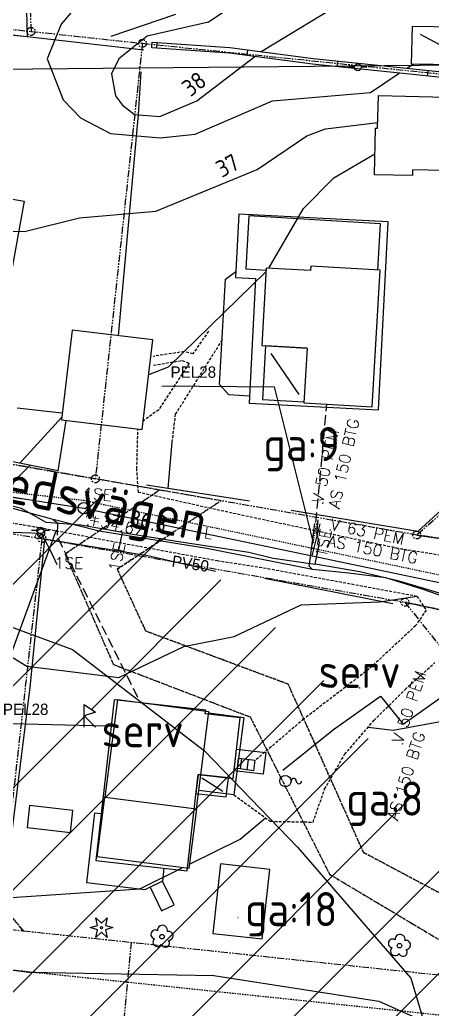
# Model space of a CAD drawing. Header units: metres. Extents: x 139929 to 142176, y 6401995 to 6404420.
# Drawn here: x 140400.8 to 140437.1, y 6402340.2 to 6402427.4 of the extents above; entities that cross this region are included whole.
import ezdxf
from ezdxf.enums import TextEntityAlignment as Align

# ---------------------------------------------------------------- set-up
doc = ezdxf.new("R2010")
doc.units = ezdxf.units.M
doc.header["$LTSCALE"] = 0.5
for name, pattern in [('DASHED', [0.75, 0.5, -0.25]), ('DASHED2', [0.375, 0.25, -0.125]), ('DGN Style 3', [2.464518, 1.76037, -0.704148]), ('HAECK', [0]), ('HIDDEN2', [0.1875, 0.125, -0.0625]), ('PHANTOM', [2.5, 1.25, -0.25, 0.25, -0.25, 0.25, -0.25])]:
    doc.linetypes.add(name, pattern=pattern)
doc.layers.get('0').update_dxf_attribs({"color": 1})
for name, color, linetype in [('GE_EL_DETALJ', 250, 'Continuous'), ('M-BEF-BELYSNINGSSTOLPE', 4, 'Continuous'), ('M-BEF-BYGGNAD', 3, 'Continuous'), ('M-BEF-EL', 4, 'ELLEDNING'), ('M-BEF-EL-TEXT', 1, 'Continuous'), ('M-BEF-FORNFYND', 4, 'Continuous'), ('M-BEF-HÄCK', 7, 'Continuous'), ('M-BEF-KÄLLA', 7, 'Continuous'), ('M-BEF-MARKLINJE', 4, 'Continuous'), ('M-BEF-MUR', 4, 'Continuous'), ('M-BEF-NIVÅ', 4, 'Continuous'), ('M-BEF-NIVÅKURVA-PRIMÄR-0.5M', 12, 'Continuous'), ('M-BEF-NIVÅKURVA-PRIMÄR-1.0M', 12, 'Continuous'), ('M-BEF-OPTO-INFO', 4, 'Continuous'), ('M-BEF-STAKET', 4, 'STAKET'), ('M-BEF-TELE', 4, 'TELELEDNING'), ('M-BEF-TELE-INFO', 4, 'Continuous'), ('M-BEF-TELE-TEXT', 1, 'Continuous'), ('M-BEF-TRAPPA', 4, 'Continuous'), ('M-BEF-TRÄD', 4, 'Continuous'), ('M-BEF-VA-S', 4, 'Continuous'), ('M-BEF-VA-TEXT', 1, 'Continuous'), ('M-BEF-VA-V', 4, 'HIDDEN2'), ('M-BEF-VÄGKANT', 1, 'DASHED'), ('M-BEF-VÄGKANTSTÖD', 1, 'Continuous'), ('M-GATUNAMN', 3, 'Continuous'), ('M-GR-FASTIGHETSGRÄNS', 3, 'PHANTOM'), ('M-GR-RÄTTIGHETSGRÄNS', 3, 'DASHED')]:
    doc.layers.add(name, color=color, linetype=linetype)
doc.layers.add('LM_GRÄNSPUNKT_TEXT_NY', color=94, linetype='Continuous', lineweight=25)
doc.layers.add('TE_OSAKERT_LAGE', color=254, linetype='Continuous', lineweight=0)
doc.styles.add('ISO', font='iso.shx', dxfattribs={"height": 2.5})
doc.styles.add('ITALICC', font='italicc', dxfattribs={"oblique": 10})
doc.styles.add('ROMANS', font='romans')
doc.styles.get("Standard").update_dxf_attribs({"font": 'simplex8.shx'})
doc.styles.add('Style-font38', font='font38.shx')
doc.linetypes.add('ELLEDNING', pattern='A,3,-0.5,["E",Standard,S=0.5,R=0,X=0,Y=-0.25],-0.5', length=4)
doc.linetypes.add('STAKET', pattern='A,7,[134,morastr.shx,S=0.8,R=0,X=0,Y=0],0.6,[134,morastr.shx,S=0.8,R=0,X=0,Y=0],1', length=8.6)
doc.linetypes.add('TELELEDNING', pattern='A,3,-0.5,["T",Standard,S=0.5,R=0,X=0,Y=-0.25],-0.5', length=4)
picture_1 = doc.add_image_def('image1.png', size_in_pixel=(962, 792))

# ---------------------------------------------------------------- blocks, each defined once
blk = doc.blocks.new('osynlig cirkel')
blk.add_circle((0, 0), 0.005)
blk = doc.blocks.new('OSYNLIG')
blk.add_blockref('osynlig cirkel', (0, 0))
blk = doc.blocks.new('PRI_P_FORNL')
blk.add_polyline3d([(-0.166667, -0.5, 0), (-0.166667, 1.5, 0), (0.833333, 0.833334, 0), (-0.166667, 0.5, 0), (0.833333, -0.5, 0)])
blk = doc.blocks.new('PRI_L_ALLM')
for points in [[(-0.3, 0, 0), (-0.8, 0, 0)], [(0.8, 0, 0), (0.3, 0, 0)]]:
    blk.add_polyline3d(points)
blk.add_circle((0, 0), 0.3)
blk = doc.blocks.new('PRI_M_BARRTRÄD')
blk.add_polyline3d([(-0.5, 0.866026, 0), (0, 0.4, 0), (0.5, 0.866026, 0), (0.34641, 0.2, 0), (1, 0, 0), (0.34641, -0.2, 0), (0.5, -0.866026, 0), (0, -0.4, 0), (-0.5, -0.866026, 0), (-0.34641, -0.2, 0), (-1, 0, 0), (-0.34641, 0.2, 0), (-0.5, 0.866026, 0)])
blk.add_circle((0, 0), 0.1)
blk = doc.blocks.new('PRI_M_LÖVTRÄD')
blk.add_circle((0, 0), 0.2)
for centre, radius, start, end in [((0.047722, 0.56156), 0.443002, 345.022908, 184.096476), ((-0.601762, 0.206006), 0.384732, 57.341651, 261.23001), ((0.585988, 0.07036), 0.392534, 269.444378, 106.321877), ((-0.395828, -0.476108), 0.401424, 131.233971, 330.911027), ((0.306072, -0.564084), 0.367104, 196.976003, 41.224955)]:
    blk.add_arc(centre, radius, start, end)
blk = doc.blocks.new('PRI_NIVÅ_HÖJDPUNKT_ISM')
at = {"color": 7}
for p, q in [((-0.25, 0), (0.25, 0)), ((0, 0.25), (0, -0.25))]:
    blk.add_line(p, q, dxfattribs=at)
blk = doc.blocks.new('PRI_V_KÄLLA')
blk.add_circle((0, 0), 0.5)
for centre, start, end in [((0.733333, 0), 0, 179.999991), ((1.2, 0), 179.999991, 359.999955)]:
    blk.add_arc(centre, 0.233333, start, end)
blk = doc.blocks.new('OCT370_1', base_point=(108327.366, 6370837.691))
at = {"layer": 'TE_OSAKERT_LAGE', "color": 30, "linetype": 'Continuous', "lineweight": 13}
blk.add_circle((108327.357, 6370837.691), 0.2, dxfattribs=at)
blk = doc.blocks.new('BAS104DEC101')
at = {"layer": 'GE_EL_DETALJ', "linetype": 'Continuous'}
blk.add_lwpolyline([(0.5, 0), (0.5, 0.05), (0.49, 0.1), (0.48, 0.15), (0.46, 0.2), (0.43, 0.25), (0.41, 0.3), (0.37, 0.33), (0.33, 0.37), (0.3, 0.41), (0.25, 0.43), (0.2, 0.46), (0.15, 0.48), (0.1, 0.49), (0.05, 0.5), (0, 0.5), (-0.05, 0.5), (-0.1, 0.49), (-0.15, 0.48), (-0.2, 0.46), (-0.25, 0.43), (-0.3, 0.41), (-0.33, 0.37), (-0.37, 0.33), (-0.41, 0.3), (-0.43, 0.25), (-0.46, 0.2), (-0.48, 0.15), (-0.49, 0.1), (-0.5, 0.05), (-0.5, 0), (-0.5, -0.05), (-0.49, -0.1), (-0.48, -0.15), (-0.46, -0.2), (-0.43, -0.25), (-0.41, -0.3), (-0.37, -0.33), (-0.33, -0.37), (-0.3, -0.41), (-0.25, -0.43), (-0.2, -0.46), (-0.15, -0.48), (-0.1, -0.49), (-0.05, -0.5), (0, -0.5), (0.05, -0.5), (0.1, -0.49), (0.15, -0.48), (0.2, -0.46), (0.25, -0.43), (0.3, -0.41), (0.33, -0.37), (0.37, -0.33), (0.41, -0.3), (0.43, -0.25), (0.46, -0.2), (0.48, -0.15), (0.49, -0.1), (0.5, -0.05), (0.5, 0)], dxfattribs=at)
blk = doc.blocks.new('BRUNN')
blk.add_circle((0, 0), 0.5)
blk = doc.blocks.new('VENTIL')
blk.add_line((0, -0.55), (0, 0.55))
blk = doc.blocks.new('LIGGARPUNKT')
blk.add_circle((0, 0), 0.35)
at = {"layer": 'LM_GRÄNSPUNKT_TEXT_NY', "style": 'ITALICC', "oblique": 10}
blk.add_attdef('PUNKTBETECKNING', (0.5, -0.35), '', height=0.7, dxfattribs=at)
blk = doc.blocks.new('PRI_V_POLLARE')
blk.add_circle((0, 0), 0.2)
blk = doc.blocks.new('SPWDEF')
at = {"color": 0, "linetype": 'Continuous'}
for p, q in [((-1, 0), (1, 0)), ((0, -1), (0, 1))]:
    blk.add_line(p, q, dxfattribs=at)
blk.add_circle((0, 0), 0.2)
blk = doc.blocks.new('PRI_NIVÅ_HÖJDPKT')
at = {"color": 0, "linetype": 'Continuous', "lineweight": -3}
blk.add_circle((183, 184), 0.0005, dxfattribs=at)

msp = doc.modelspace()

# ---------------------------------------------------------------- hatches: boundary and pattern name
at = {"layer": 'M-BEF-FORNFYND'}
h = msp.add_hatch(dxfattribs=at)
h.set_pattern_fill('ANSI31', color=13, scale=2)
h.paths.add_polyline_path([(140426.713, 6402370.307), (140420.855, 6402376.412), (140411.054, 6402383.213), (140403.484, 6402387.15), (140394.943, 6402391.956), (140390.625, 6402395.157), (140385.662, 6402397.629), (140381.852, 6402400.172), (140377.274, 6402403.822), (140370.194, 6402407.321), (140358.287, 6402414.699), (140344.841, 6402421.059), (140334.271, 6402425.284), (140320.287, 6402428.867), (140310.489, 6402427.392), (140308.895, 6402419.035), (140313.284, 6402410.323), (140319.846, 6402399.896), (140330.344, 6402380.737), (140331.799, 6402371.174), (140329.709, 6402366.053), (140329.672, 6402366.077), (140328.672, 6402365.744), (140328.672, 6402364.744), (140328.21, 6402364.712), (140328.21, 6402365.027), (140328.477, 6402365.289), (140328.477, 6402364.755), (140328.487, 6402364.755, -0.304584), (140328.264, 6402364.748), (140328.264, 6402365.08), (140328.535, 6402366.185), (140317.405, 6402365.772), (140305.722, 6402365.115), (140294.076, 6402363.998), (140285.884, 6402362.614), (140284.971, 6402358.431), (140287.694, 6402354.908), (140296.888, 6402354.736), (140314.66, 6402353.212), (140333.963, 6402344.88), (140344.811, 6402339.977), (140351.285, 6402335.06), (140367.926, 6402321.067), (140384.961, 6402312.144), (140397.924, 6402310.347), (140413.82, 6402309.63), (140434.397, 6402315.386), (140443.429, 6402317.748), (140443.023, 6402327.087), (140442.917, 6402346.056), (140436.133, 6402357.975)])
h.paths.add_polyline_path([(140406.458, 6402367.061), (140407.458, 6402366.394), (140406.458, 6402366.061)], flags=16)
h.paths.add_polyline_path([(140363.892, 6402353.982), (140331.636, 6402356.643), (140334.596, 6402358.538), (140344.72, 6402364.932), (140354.432, 6402370.966), (140366.394, 6402375.285)], flags=16)
h.paths.add_polyline_path([(140350.448, 6402375.576), (140350.448, 6402376.576), (140351.448, 6402375.909)], flags=16)
h.paths.add_polyline_path([(140434.133, 6402318.367), (140435.133, 6402317.7), (140434.133, 6402317.367)], flags=16)
h.paths.add_polyline_path([(140311.504, 6402363.442), (140311.504, 6402364.442), (140312.504, 6402363.775)], flags=16)

# ---------------------------------------------------------------- linework, layer by layer
at = {"layer": 'M-BEF-BYGGNAD'}
for p, q in [((140435.304, 6402423.487), (140435.391, 6402426.833)), ((140435.391, 6402426.833), (140439.963, 6402426.748)), ((140439.711, 6402424.161), (140436.092, 6402426.107)), ((140440.33, 6402423.407), (140435.304, 6402423.487)), ((140432.322, 6402417.839), (140432.397, 6402420.719)), ((140432.322, 6402417.839), (140432.397, 6402420.719)), ((140432.397, 6402420.719), (140438.365, 6402420.564)), ((140432.397, 6402420.719), (140438.365, 6402420.564)), ((140432.038, 6402413.748), (140432.144, 6402417.844)), ((140432.038, 6402413.748), (140432.144, 6402417.844)), ((140432.144, 6402417.844), (140432.322, 6402417.839)), ((140432.144, 6402417.844), (140432.322, 6402417.839)), ((140435.411, 6402414.188), (140435.398, 6402413.661)), ((140435.411, 6402414.188), (140435.398, 6402413.661)), ((140438.199, 6402414.116), (140435.411, 6402414.188)), ((140438.199, 6402414.116), (140435.411, 6402414.188)), ((140388.874, 6402413.595), (140401.147, 6402411.418)), ((140435.398, 6402413.661), (140432.038, 6402413.748)), ((140435.398, 6402413.661), (140432.038, 6402413.748)), ((140401.147, 6402411.418), (140399.647, 6402402.965)), ((140420.084, 6402410.273), (140419.797, 6402404.679)), ((140433.244, 6402409.6), (140420.084, 6402410.273)), ((140420.964, 6402410.108), (140420.693, 6402405.446)), ((140432.585, 6402409.429), (140420.964, 6402410.108)), ((140432.346, 6402405.336), (140432.585, 6402409.429)), ((140432.395, 6402393.021), (140433.244, 6402409.6)), ((140420.693, 6402405.446), (140422.49, 6402405.341)), ((140422.5, 6402405.521), (140422.1, 6402398.682)), ((140426.417, 6402405.292), (140422.5, 6402405.521)), ((140426.439, 6402405.682), (140426.417, 6402405.292)), ((140432.546, 6402405.325), (140426.439, 6402405.682)), ((140431.842, 6402393.276), (140432.546, 6402405.325)), ((140418.378, 6402395.256), (140418.926, 6402404.554)), ((140418.926, 6402404.554), (140419.826, 6402405.23)), ((140419.797, 6402404.679), (140421.56, 6402404.589)), ((140421.56, 6402404.589), (140420.997, 6402393.604)), ((140405.385, 6402400.04), (140404.449, 6402392.139)), ((140405.385, 6402400.04), (140404.449, 6402392.139)), ((140412.512, 6402399.196), (140405.385, 6402400.04)), ((140412.512, 6402399.196), (140405.385, 6402400.04)), ((140411.576, 6402391.295), (140412.512, 6402399.196)), ((140411.576, 6402391.295), (140412.512, 6402399.196)), ((140422.1, 6402398.682), (140426.098, 6402398.449)), ((140422.445, 6402398.662), (140422.169, 6402393.943)), ((140426.098, 6402398.449), (140422.445, 6402398.662)), ((140426.098, 6402398.449), (140425.816, 6402393.628)), ((140422.897, 6402398.002), (140425.37, 6402394.389)), ((140419.191, 6402394.341), (140418.378, 6402395.256)), ((140421.029, 6402394.22), (140419.191, 6402394.341)), ((140422.169, 6402393.943), (140425.822, 6402393.729)), ((140420.997, 6402393.604), (140432.395, 6402393.021)), ((140425.816, 6402393.628), (140431.842, 6402393.276)), ((140404.449, 6402392.139), (140411.576, 6402391.295)), ((140404.449, 6402392.139), (140411.576, 6402391.295)), ((140409.107, 6402367.483), (140407.477, 6402353.314)), ((140409.377, 6402367.459), (140408.282, 6402358.9)), ((140417.169, 6402366.556), (140409.107, 6402367.483)), ((140417.446, 6402366.427), (140409.377, 6402367.459)), ((140416.352, 6402357.868), (140417.446, 6402366.427)), ((140417.132, 6402366.229), (140417.169, 6402366.556)), ((140420.207, 6402365.876), (140417.132, 6402366.229)), ((140417.433, 6402366.321), (140420.532, 6402365.925)), ((140419.594, 6402360.541), (140420.207, 6402365.876)), ((140420.532, 6402365.925), (140419.659, 6402359.091)), ((140415.522, 6402352.389), (140416.501, 6402360.897)), ((140416.501, 6402360.897), (140416.308, 6402359.226)), ((140419.176, 6402360.589), (140416.501, 6402360.897)), ((140416.501, 6402360.897), (140419.594, 6402360.541)), ((140418.685, 6402359.385), (140416.821, 6402360.563)), ((140418.984, 6402358.918), (140419.176, 6402360.589)), ((140416.308, 6402359.226), (140418.984, 6402358.918)), ((140419.659, 6402359.091), (140416.558, 6402359.487)), ((140407.608, 6402353.633), (140408.282, 6402358.9)), ((140408.282, 6402358.9), (140416.352, 6402357.868)), ((140401.646, 6402358.154), (140401.419, 6402356.221)), ((140405.459, 6402357.708), (140401.646, 6402358.154)), ((140405.233, 6402355.775), (140405.459, 6402357.708)), ((140406.693, 6402351.335), (140407.395, 6402357.507)), ((140407.395, 6402357.507), (140407.954, 6402357.458)), ((140416.352, 6402357.868), (140415.678, 6402352.601)), ((140401.419, 6402356.221), (140405.233, 6402355.775)), ((140407.477, 6402353.314), (140415.522, 6402352.389)), ((140415.678, 6402352.601), (140407.608, 6402353.633)), ((140418.464, 6402353.01), (140417.792, 6402346.889)), ((140418.464, 6402353.01), (140417.792, 6402346.889)), ((140422.822, 6402352.533), (140418.464, 6402353.01)), ((140422.822, 6402352.533), (140418.464, 6402353.01)), ((140413.464, 6402352.626), (140413.366, 6402351.485)), ((140422.15, 6402346.411), (140422.822, 6402352.533)), ((140422.15, 6402346.411), (140422.822, 6402352.533)), ((140411.807, 6402350.723), (140406.693, 6402351.335)), ((140413.366, 6402351.485), (140411.807, 6402350.723)), ((140417.792, 6402346.889), (140422.15, 6402346.411)), ((140417.792, 6402346.889), (140422.15, 6402346.411))]:
    msp.add_line(p, q, dxfattribs=at)
at = {"layer": 'M-BEF-EL', "flags": 128}
for points in [[(140365.682, 6402369.004), (140366.208, 6402371.615), (140366.567, 6402374.418), (140367.124, 6402380.571), (140368.12, 6402384.928), (140369.057, 6402386.221), (140370.232, 6402386.596), (140375.642, 6402385.496), (140378.516, 6402385.199), (140380.864, 6402385.125), (140390.137, 6402383.728), (140397.926, 6402382.345), (140400.971, 6402382.229), (140402.648, 6402382.162), (140403.502, 6402380.556), (140404.048, 6402379.389)], [(140409.517, 6402380.665), (140409.822, 6402382.206), (140406.157, 6402382.856), (140403.105, 6402383.104), (140400.936, 6402384.321), (140399.872, 6402384.592), (140399.498, 6402382.85), (140394.281, 6402378.426), (140394.353, 6402377.668), (140394.937, 6402377.437), (140396.334, 6402376.906), (140397.921, 6402375.984), (140398.221, 6402375.095), (140397.838, 6402374.137), (140397.402, 6402373.607), (140397.838, 6402374.137), (140398.221, 6402375.095), (140397.921, 6402375.984), (140396.334, 6402376.906), (140394.937, 6402377.437), (140394.353, 6402377.668), (140394.281, 6402378.426), (140399.498, 6402382.85)], [(140454.35, 6402374.913), (140452.541, 6402374.969), (140450.959, 6402374.809), (140448.759, 6402374.747), (140443.855, 6402375.577), (140437.792, 6402376.868), (140434.229, 6402377.928), (140430.765, 6402378.758), (140426.815, 6402379.425), (140427.199, 6402381.308), (140426.957, 6402382.108), (140427.079, 6402383.326)], [(140409.822, 6402382.206), (140414.584, 6402381.449), (140420.977, 6402380.487), (140423.122, 6402379.963), (140426.815, 6402379.425)]]:
    msp.add_lwpolyline(points, dxfattribs=at)
at = {"layer": 'M-BEF-HÄCK', "color": 1, "linetype": 'HAECK', "lineweight": -3}
for p, q in [((140400.842, 6402447.492), (140401.423, 6402425.888)), ((140401.423, 6402425.888), (140373.422, 6402428.773)), ((140411.699, 6402424.724), (140401.423, 6402425.888)), ((140411.241, 6402419.05), (140411.482, 6402422.796)), ((140409.482, 6402399.555), (140411.241, 6402419.05)), ((140404.17, 6402387.658), (140404.855, 6402392.091)), ((140404.17, 6402387.658), (140391.356, 6402390.177)), ((140421.019, 6402384.973), (140411.948, 6402386.394)), ((140438.614, 6402384.801), (140435.863, 6402382.291)), ((140435.863, 6402382.291), (140424.688, 6402384.147)), ((140402.959, 6402381.637), (140401.647, 6402368.56)), ((140412.055, 6402380.172), (140402.959, 6402381.637)), ((140418.016, 6402378.791), (140412.055, 6402380.172)), ((140422.363, 6402378.179), (140433.669, 6402375.954)), ((140401.647, 6402368.56), (140398.925, 6402346.978))]:
    msp.add_line(p, q, dxfattribs=at)
at = {"layer": 'M-BEF-HÄCK', "lineweight": -3}
for p, q in [((140400.842, 6402447.492), (140401.423, 6402425.888)), ((140401.423, 6402425.888), (140373.646, 6402428.917)), ((140411.699, 6402424.724), (140401.423, 6402425.888)), ((140411.241, 6402419.05), (140411.482, 6402422.796)), ((140409.482, 6402399.555), (140411.241, 6402419.05)), ((140413.857, 6402386.095), (140414.221, 6402390.167)), ((140421.019, 6402384.973), (140413.857, 6402386.095)), ((140438.614, 6402384.801), (140435.863, 6402382.291)), ((140435.863, 6402382.291), (140424.688, 6402384.147)), ((140402.959, 6402381.637), (140401.647, 6402368.56)), ((140412.055, 6402380.172), (140402.959, 6402381.637)), ((140418.016, 6402378.791), (140412.055, 6402380.172)), ((140422.363, 6402378.179), (140433.669, 6402375.954)), ((140401.647, 6402368.56), (140398.925, 6402346.978))]:
    msp.add_line(p, q, dxfattribs=at)
at = {"layer": 'M-BEF-MARKLINJE'}
for p, q in [((140414.509, 6402427.86, 38.188), (140408.807, 6402425.934, 38.142)), ((140389.236, 6402377.853), (140405.41, 6402371.9)), ((140405.41, 6402371.9), (140417.063, 6402362.968)), ((140417.063, 6402362.968), (140425.265, 6402354.499)), ((140425.265, 6402354.499), (140435.249, 6402342.949)), ((140383.183, 6402345.883, 35.751), (140401.577, 6402343.465, 35.156)), ((140401.577, 6402343.465, 35.156), (140417.875, 6402343.191, 35.414)), ((140417.875, 6402343.191, 35.414), (140432.441, 6402340.903, 35.173)), ((140435.249, 6402342.949), (140438.53, 6402331.913)), ((140432.441, 6402340.903), (140440.172, 6402337.49))]:
    msp.add_line(p, q, dxfattribs=at)
at = {"layer": 'M-BEF-MARKLINJE', "lineweight": -3}
for p, q in [((140383.183, 6402345.883), (140401.577, 6402343.465)), ((140401.577, 6402343.465), (140417.875, 6402343.191)), ((140417.875, 6402343.191), (140432.441, 6402340.903)), ((140432.441, 6402340.903), (140440.172, 6402337.49))]:
    msp.add_line(p, q, dxfattribs=at)
at = {"layer": 'M-BEF-MUR'}
for p, q in [((140412.421, 6402424.93), (140412.456, 6402425.429)), ((140412.456, 6402425.429), (140419.305, 6402424.954)), ((140412.852, 6402424.901), (140412.887, 6402425.399)), ((140419.255, 6402424.457), (140412.421, 6402424.93)), ((140426.573, 6402423.479), (140419.255, 6402424.457)), ((140419.305, 6402424.954), (140426.632, 6402423.976)), ((140420.823, 6402424.248), (140420.889, 6402424.743)), ((140426.632, 6402423.976), (140440.749, 6402422.518)), ((140428.76, 6402423.254), (140428.812, 6402423.75)), ((140440.697, 6402422.02), (140426.573, 6402423.479)), ((140436.718, 6402422.431), (140436.769, 6402422.929))]:
    msp.add_line(p, q, dxfattribs=at)
at = {"layer": 'M-BEF-MUR', "lineweight": -3}
for p, q in [((140412.421, 6402424.93), (140412.456, 6402425.429)), ((140412.456, 6402425.429), (140419.305, 6402424.954)), ((140412.852, 6402424.901), (140412.887, 6402425.399)), ((140419.255, 6402424.457), (140412.421, 6402424.93)), ((140426.573, 6402423.479), (140419.255, 6402424.457)), ((140419.305, 6402424.954), (140426.632, 6402423.976)), ((140420.823, 6402424.248), (140420.889, 6402424.743)), ((140426.632, 6402423.976), (140440.749, 6402422.518)), ((140428.76, 6402423.254), (140428.812, 6402423.75)), ((140440.697, 6402422.02), (140426.573, 6402423.479)), ((140436.718, 6402422.431), (140436.769, 6402422.929))]:
    msp.add_line(p, q, dxfattribs=at)
at = {"layer": 'M-BEF-NIVÅKURVA-PRIMÄR-0.5M', "linetype": 'Continuous', "lineweight": -3}
for p, q in [((140406.306, 6402429.248, 37.5), (140404.414, 6402427.011, 37.5)), ((140404.414, 6402427.011, 37.5), (140403.193, 6402423.951, 37.5)), ((140403.193, 6402423.951, 37.5), (140404.608, 6402420.336, 37.5)), ((140434.901, 6402423.122, 37.5), (140435.479, 6402423.484, 37.5)), ((140431.694, 6402420.982, 37.5), (140434.214, 6402422.69, 37.5)), ((140423.044, 6402420.247, 37.5), (140431.694, 6402420.982, 37.5)), ((140404.608, 6402420.336, 37.5), (140406.132, 6402418.749, 37.5)), ((140416.24, 6402417.33, 37.5), (140423.044, 6402420.247, 37.5)), ((140406.132, 6402418.749, 37.5), (140408.768, 6402417.376, 37.5)), ((140408.768, 6402417.376, 37.5), (140413.161, 6402416.993, 37.5)), ((140413.161, 6402416.993, 37.5), (140416.24, 6402417.33, 37.5)), ((140428.458, 6402413.463, 36.5), (140432.084, 6402415.571, 36.5)), ((140425.778, 6402410.782, 36.5), (140428.458, 6402413.463, 36.5)), ((140422.725, 6402405.508, 36.5), (140425.778, 6402410.782, 36.5)), ((140413.886, 6402396.81, 36.5), (140422.481, 6402405.198, 36.5)), ((140412.149, 6402396.138, 36.5), (140413.886, 6402396.81, 36.5)), ((140400.776, 6402388.325, 36.5), (140404.475, 6402392.365, 36.5)), ((140433.689, 6402364.796, 35.5), (140438.001, 6402365.599, 35.5)), ((140431.489, 6402365.063, 35.5), (140433.689, 6402364.796, 35.5)), ((140420.198, 6402355.207, 35.5), (140422.448, 6402357.07, 35.5)), ((140415.728, 6402352.99, 35.5), (140420.198, 6402355.207, 35.5)), ((140411.367, 6402350.827, 35.5), (140415.094, 6402352.676, 35.5)), ((140399.612, 6402350.035, 35.5), (140411.367, 6402350.827, 35.5))]:
    msp.add_line(p, q, dxfattribs=at)
at = {"layer": 'M-BEF-NIVÅKURVA-PRIMÄR-1.0M', "linetype": 'Continuous', "lineweight": -3}
for p, q in [((140422.046, 6402424.588, 38), (140429.73, 6402429.272, 38)), ((140418.958, 6402428.223, 38), (140417.413, 6402427.177, 38)), ((140417.413, 6402427.177, 38), (140412.006, 6402425.968, 38)), ((140412.006, 6402425.968, 38), (140409.513, 6402423.955, 38)), ((140409.513, 6402423.955, 38), (140408.857, 6402422.648, 38)), ((140416.386, 6402420.244, 38), (140421.484, 6402424.159, 38)), ((140408.857, 6402422.648, 38), (140409.213, 6402420.701, 38)), ((140409.213, 6402420.701, 38), (140409.845, 6402419.879, 38)), ((140413.114, 6402418.864, 38), (140416.386, 6402420.244, 38)), ((140409.845, 6402419.879, 38), (140410.884, 6402419.049, 38)), ((140410.884, 6402419.049, 38), (140413.114, 6402418.864, 38)), ((140427.724, 6402417.774, 37), (140432.335, 6402418.353, 37)), ((140426.096, 6402417.167, 37), (140427.724, 6402417.774, 37)), ((140421.712, 6402414.217, 37), (140426.096, 6402417.167, 37)), ((140412.759, 6402410.534, 37), (140421.712, 6402414.217, 37)), ((140406.046, 6402409.94, 37), (140412.759, 6402410.534, 37)), ((140401.194, 6402408.749, 37), (140406.046, 6402409.94, 37)), ((140397.79, 6402408.765, 37), (140401.194, 6402408.749, 37)), ((140432.476, 6402376.107, 36), (140435.8, 6402376.614, 36)), ((140419.664, 6402373.042, 36), (140425.587, 6402375.828, 36)), ((140425.587, 6402375.828, 36), (140432.476, 6402376.107, 36)), ((140415.238, 6402372.171, 36), (140419.664, 6402373.042, 36)), ((140398.019, 6402372.499, 36), (140401.396, 6402370.446, 36)), ((140409.521, 6402369.443, 36), (140415.238, 6402372.171, 36)), ((140401.396, 6402370.446, 36), (140409.521, 6402369.443, 36))]:
    msp.add_line(p, q, dxfattribs=at)
at = {"layer": 'M-BEF-STAKET', "lineweight": -3}
msp.add_line((140404.488, 6402392.738), (140400.543, 6402393.158), dxfattribs=at)
at = {"layer": 'M-BEF-TELE', "linetype": 'Continuous'}
for p, q in [((140403.727, 6402383.375), (140400.152, 6402384.344)), ((140407.777, 6402382.322), (140403.727, 6402383.375)), ((140403.727, 6402383.375), (140404.092, 6402383.067)), ((140404.092, 6402383.067), (140404.08, 6402381.995)), ((140426.384, 6402379.839), (140426.786, 6402383.012)), ((140417.26, 6402380.803), (140407.777, 6402382.322)), ((140426.595, 6402378.961), (140417.26, 6402380.803)), ((140426.295, 6402379.254), (140426.384, 6402379.839)), ((140426.595, 6402378.961), (140426.295, 6402379.254)), ((140429.748, 6402378.641), (140426.595, 6402378.961)), ((140433.045, 6402378.231), (140429.748, 6402378.641)), ((140436.247, 6402377.217), (140433.045, 6402378.231)), ((140440.459, 6402375.771), (140436.247, 6402377.217))]:
    msp.add_line(p, q, dxfattribs=at)
at = {"layer": 'M-BEF-TELE-INFO', "linetype": 'DGN Style 3'}
for p, q in [((140426.883, 6402383.099), (140427.853, 6402393.546)), ((140404.132, 6402381.716), (140411.418, 6402367.194))]:
    msp.add_line(p, q, dxfattribs=at)
at = {"layer": 'M-BEF-TELE-TEXT', "linetype": 'Continuous'}
for p, q in [((140413.302, 6402395.14), (140423.19, 6402395.038)), ((140423.19, 6402395.038), (140426.653, 6402381.296)), ((140397.771, 6402365.403), (140404.005, 6402382.457)), ((140408.402, 6402365.143), (140397.771, 6402365.403))]:
    msp.add_line(p, q, dxfattribs=at)
at = {"layer": 'M-BEF-TRAPPA', "lineweight": -3}
for p, q in [((140419.67, 6402361.207), (140419.892, 6402363.133)), ((140419.892, 6402363.133), (140422.458, 6402362.838)), ((140422.458, 6402362.838), (140422.237, 6402360.912)), ((140422.237, 6402360.912), (140419.67, 6402361.207)), ((140413.366, 6402351.485), (140412.266, 6402350.948)), ((140414.376, 6402349.419), (140413.366, 6402351.485)), ((140412.266, 6402350.948), (140413.276, 6402348.882)), ((140413.276, 6402348.882), (140414.376, 6402349.419))]:
    msp.add_line(p, q, dxfattribs=at)
at = {"layer": 'M-BEF-TRAPPA', "color": 1, "linetype": 'Continuous', "lineweight": -3}
for p, q in [((140419.955, 6402361.414), (140420.072, 6402362.327)), ((140420.072, 6402362.327), (140421.537, 6402362.14)), ((140420.23, 6402361.379), (140420.347, 6402362.292)), ((140420.825, 6402361.303), (140420.942, 6402362.216)), ((140421.421, 6402361.227), (140421.537, 6402362.14)), ((140421.421, 6402361.227), (140419.955, 6402361.414))]:
    msp.add_line(p, q, dxfattribs=at)
at = {"layer": 'M-BEF-VA-S'}
for points in [[(140346.437, 6402393.702, 0), (140368.255, 6402390.303, 0), (140388.975, 6402387.074, 0), (140400.773, 6402385.236, 0), (140406.411, 6402384.358, 0)], [(140406.411, 6402384.358, 0), (140426.558, 6402380.152, 0), (140439.709, 6402377.407, 0), (140448.292, 6402375.615, 0)], [(140426.558, 6402380.152, 0), (140427.243, 6402382.977, 0)]]:
    msp.add_polyline3d(points, dxfattribs=at)
at = {"layer": 'M-BEF-VA-TEXT'}
for points in [[(140427.49, 6402384.755, 0), (140427.512, 6402384.853, 0)], [(140428.931, 6402384.259, 0), (140428.953, 6402384.356, 0)], [(140406.727, 6402382.904, 0), (140406.824, 6402382.884, 0)], [(140428.108, 6402382.464, 0), (140428.206, 6402382.444, 0)], [(140427.847, 6402381.026, 0), (140427.945, 6402381.007, 0)], [(140434.504, 6402363.563, 0), (140434.537, 6402363.658, 0)], [(140434.072, 6402356.79, 0), (140434.103, 6402356.885, 0)]]:
    msp.add_polyline3d(points, dxfattribs=at)
at = {"layer": 'M-BEF-VA-V'}
for points in [[(140454.954, 6402375.73, 0), (140448.141, 6402376.293, 0), (140439.367, 6402378.131, 0), (140426.444, 6402380.836, 0), (140406.439, 6402385.024, 0), (140400.512, 6402385.699, 0), (140397.246, 6402386.068, 0), (140389.38, 6402387.313, 0), (140377.388, 6402389.123, 0), (140368.695, 6402390.557, 0), (140346.859, 6402394.47, 0), (140345.864, 6402394.649, 0)], [(140426.444, 6402380.836, 0), (140426.614, 6402381.322, 0), (140426.981, 6402383.023, 0)]]:
    msp.add_polyline3d(points, dxfattribs=at)
at = {"layer": 'M-BEF-VÄGKANT', "lineweight": -3}
for p, q in [((140414.507, 6402392.637), (140418.644, 6402399.208)), ((140417.409, 6402399.955), (140416.041, 6402397.973)), ((140415.266, 6402398.154), (140412.524, 6402397.738)), ((140416.041, 6402397.973), (140415.266, 6402398.154)), ((140412.552, 6402396.96), (140415.096, 6402397.38)), ((140415.709, 6402397.126), (140413.021, 6402393.034)), ((140415.096, 6402397.38), (140415.709, 6402397.126)), ((140413.021, 6402393.034), (140411.673, 6402392.053)), ((140414.221, 6402390.167), (140414.507, 6402392.637)), ((140419.494, 6402383.923), (140413.784, 6402385.186)), ((140434.143, 6402380.809), (140419.494, 6402383.923)), ((140398.142, 6402383.377), (140402.509, 6402382.658)), ((140398.142, 6402383.377), (140402.509, 6402382.658)), ((140402.509, 6402382.658), (140407.67, 6402381.677)), ((140402.509, 6402382.658), (140407.67, 6402381.677)), ((140407.67, 6402381.677), (140418.182, 6402379.742)), ((140407.67, 6402381.677), (140418.182, 6402379.742)), ((140447.491, 6402378.632), (140434.143, 6402380.809)), ((140418.182, 6402379.742), (140422.647, 6402379.041)), ((140418.182, 6402379.742), (140422.647, 6402379.041)), ((140422.647, 6402379.041), (140435.8, 6402376.614)), ((140422.647, 6402379.041), (140435.8, 6402376.614)), ((140435.8, 6402376.614), (140436.592, 6402375.386)), ((140436.592, 6402375.386), (140435.681, 6402374.012)), ((140435.681, 6402374.012), (140431.573, 6402370.19)), ((140431.573, 6402370.19), (140425.81, 6402365.777)), ((140425.81, 6402365.777), (140422.323, 6402362.809))]:
    msp.add_line(p, q, dxfattribs=at)
at = {"layer": 'M-BEF-VÄGKANT'}
for p, q in [((140411.094, 6402387.82), (140411.188, 6402391.341)), ((140411.235, 6402385.75), (140411.094, 6402387.82)), ((140419.494, 6402383.923), (140411.235, 6402385.75)), ((140395.534, 6402383.806), (140402.509, 6402382.658)), ((140434.143, 6402380.809), (140419.494, 6402383.923)), ((140402.509, 6402382.658), (140407.67, 6402381.677)), ((140407.67, 6402381.677), (140418.182, 6402379.742)), ((140447.491, 6402378.632), (140434.143, 6402380.809)), ((140418.182, 6402379.742), (140422.647, 6402379.041)), ((140422.647, 6402379.041), (140435.8, 6402376.614)), ((140435.8, 6402376.614), (140436.592, 6402375.386)), ((140436.592, 6402375.386), (140435.681, 6402374.012)), ((140435.681, 6402374.012), (140431.573, 6402370.19)), ((140434.749, 6402368.392), (140437.375, 6402370.746)), ((140431.573, 6402370.19), (140425.81, 6402365.777)), ((140431.998, 6402365.653), (140434.749, 6402368.392)), ((140425.81, 6402365.777), (140421.537, 6402362.14)), ((140429.414, 6402362.658), (140431.998, 6402365.653)), ((140427.651, 6402359.608), (140429.414, 6402362.658)), ((140419.659, 6402359.091), (140422.862, 6402356.77)), ((140426.626, 6402356.695), (140427.651, 6402359.608)), ((140422.862, 6402356.77), (140426.626, 6402356.695))]:
    msp.add_line(p, q, dxfattribs=at)
at = {"layer": 'M-BEF-VÄGKANTSTÖD', "lineweight": -3}
for p, q in [((140428.428, 6402364.863), (140432.574, 6402367.797)), ((140428.428, 6402364.863), (140432.574, 6402367.797)), ((140432.574, 6402367.797), (140434.582, 6402365.318)), ((140432.574, 6402367.797), (140434.582, 6402365.318)), ((140434.582, 6402365.318), (140438.727, 6402368.262)), ((140434.582, 6402365.318), (140438.727, 6402368.262)), ((140423.975, 6402361.263), (140428.428, 6402364.863)), ((140423.975, 6402361.263), (140428.428, 6402364.863))]:
    msp.add_line(p, q, dxfattribs=at)
at = {"layer": 'M-GR-FASTIGHETSGRÄNS'}
for p, q in [((140400.989, 6402448.241), (140401.765, 6402426.374)), ((140400.989, 6402448.241), (140401.765, 6402426.374)), ((140373.254, 6402429.407), (140401.765, 6402426.374)), ((140373.254, 6402429.407), (140401.765, 6402426.374)), ((140401.765, 6402426.374), (140411.584, 6402425.323)), ((140401.765, 6402426.374), (140411.584, 6402425.323)), ((140411.584, 6402425.323), (140407.439, 6402386.945)), ((140411.584, 6402425.323), (140407.439, 6402386.945)), ((140411.584, 6402425.323), (140440.696, 6402422.333)), ((140411.584, 6402425.323), (140440.696, 6402422.333)), ((140375.075, 6402392.588), (140407.439, 6402386.945)), ((140407.439, 6402386.945), (140375.075, 6402392.588)), ((140375.075, 6402392.588), (140407.439, 6402386.945)), ((140368.969, 6402387.181), (140402.725, 6402381.684)), ((140368.969, 6402387.181), (140402.725, 6402381.684)), ((140368.969, 6402387.181), (140402.725, 6402381.684)), ((140435.77, 6402381.994), (140407.439, 6402386.945)), ((140413.103, 6402385.956), (140407.439, 6402386.945)), ((140435.77, 6402381.994), (140407.439, 6402386.945)), ((140441.008, 6402386.58), (140435.77, 6402381.994)), ((140441.008, 6402386.58), (140435.77, 6402381.994)), ((140441.008, 6402386.58), (140435.77, 6402381.994)), ((140418.521, 6402385.009), (140413.103, 6402385.956)), ((140435.77, 6402381.994), (140418.521, 6402385.009)), ((140435.77, 6402381.994), (140465.38, 6402377.714)), ((140465.38, 6402377.714), (140435.77, 6402381.994)), ((140402.725, 6402381.684), (140398.871, 6402347.324)), ((140402.725, 6402381.684), (140398.871, 6402347.324)), ((140402.725, 6402381.684), (140434.729, 6402376.075)), ((140402.725, 6402381.684), (140434.729, 6402376.075)), ((140402.725, 6402381.684), (140434.729, 6402376.075)), ((140434.729, 6402376.075), (140439.853, 6402369.632)), ((140449.588, 6402372.892), (140434.729, 6402376.075)), ((140434.729, 6402376.075), (140439.853, 6402369.632)), ((140434.729, 6402376.075), (140449.588, 6402372.892)), ((140434.729, 6402376.075), (140439.853, 6402369.632)), ((140401.109, 6402347.086), (140397.82, 6402351.039)), ((140437.771, 6402343.194), (140398.871, 6402347.324)), ((140437.771, 6402343.194), (140398.871, 6402347.324)), ((140408.339, 6402321.861), (140410.62, 6402346.076))]:
    msp.add_line(p, q, dxfattribs=at)
at = {"layer": 'M-GR-RÄTTIGHETSGRÄNS', "color": 1, "linetype": 'DASHED2', "lineweight": -3}
for p, q in [((140413.103, 6402385.956), (140404.768, 6402380.311)), ((140418.521, 6402385.009), (140409.361, 6402378.998)), ((140435.77, 6402381.994), (140465.38, 6402377.714)), ((140404.768, 6402380.311), (140409.027, 6402370.586)), ((140409.361, 6402378.998), (140411.874, 6402373.537)), ((140434.729, 6402376.075), (140449.588, 6402372.892)), ((140411.874, 6402373.537), (140424.431, 6402368.858)), ((140409.027, 6402370.586), (140421.087, 6402365.963)), ((140424.431, 6402368.858), (140431.069, 6402354.027)), ((140384.039, 6402367.602), (140401.109, 6402347.086)), ((140421.087, 6402365.963), (140428.086, 6402352.098)), ((140431.069, 6402354.027), (140438.321, 6402350.172)), ((140428.086, 6402352.098), (140438.007, 6402346.184)), ((140399.117, 6402343.778), (140491.824, 6402334.023))]:
    msp.add_line(p, q, dxfattribs=at)
at = {"layer": 'M-GR-RÄTTIGHETSGRÄNS', "lineweight": -3}
for p, q in [((140413.103, 6402385.956), (140404.768, 6402380.311)), ((140418.521, 6402385.009), (140413.103, 6402385.956)), ((140409.361, 6402378.998), (140418.521, 6402385.009)), ((140404.768, 6402380.311), (140409.027, 6402370.586)), ((140411.874, 6402373.537), (140409.361, 6402378.998)), ((140424.431, 6402368.858), (140411.874, 6402373.537)), ((140409.027, 6402370.586), (140421.087, 6402365.963)), ((140431.069, 6402354.027), (140424.431, 6402368.858)), ((140421.087, 6402365.963), (140428.086, 6402352.098)), ((140438.321, 6402350.172), (140431.069, 6402354.027)), ((140428.086, 6402352.098), (140438.007, 6402346.184))]:
    msp.add_line(p, q, dxfattribs=at)

# ---------------------------------------------------------------- block references
at = {"layer": 'M-BEF-BELYSNINGSSTOLPE'}
for p in [(140430.57, 6402423.208), (140430.57, 6402423.208), (140402.596, 6402382.392), (140402.596, 6402382.392)]:
    msp.add_blockref('PRI_L_ALLM', p, dxfattribs=at)
at = {"layer": 'M-BEF-FORNFYND', "lineweight": -3}
msp.add_blockref('PRI_P_FORNL', (140406.625, 6402365.561), dxfattribs=at)
at = {"layer": 'M-BEF-FORNFYND'}
msp.add_blockref('PRI_P_FORNL', (140406.625, 6402365.561), dxfattribs=at)
at = {"layer": 'M-BEF-KÄLLA', "lineweight": -3}
msp.add_blockref('PRI_V_KÄLLA', (140424.187, 6402360.315), dxfattribs=at)
at = {"layer": 'M-BEF-KÄLLA', "color": 1, "linetype": 'Continuous', "lineweight": -3}
msp.add_blockref('PRI_V_KÄLLA', (140424.187, 6402360.315), dxfattribs=at)
at = {"layer": 'M-BEF-MARKLINJE', "lineweight": -3}
for name, p in [('PRI_M_BARRTRÄD', (140407.979, 6402347.396, 35.345)), ('PRI_M_LÖVTRÄD', (140413.311, 6402346.598, 35.442)), ('PRI_M_LÖVTRÄD', (140434.253, 6402345.803, 35.122))]:
    msp.add_blockref(name, p, dxfattribs=at)
at = {"layer": 'M-BEF-NIVÅ', "xscale": 0.5, "yscale": 0.5, "zscale": 0.5, "rotation": 349.7399997486405}
msp.add_blockref('SPWDEF', (140409.503, 6402383.694), dxfattribs=at)
at = {"layer": 'M-BEF-NIVÅ', "lineweight": -3, "rotation": 349.7399997486405}
msp.add_blockref('PRI_NIVÅ_HÖJDPUNKT_ISM', (140409.503, 6402383.694), dxfattribs=at)
at = {"layer": 'M-BEF-NIVÅKURVA-PRIMÄR-1.0M', "color": 1, "linetype": 'Continuous', "lineweight": -3, "xscale": 0.001, "yscale": 0.001, "zscale": 0.001}
for p in [(140416.098, 6402420.193, 38), (140418.8, 6402413.048, 37)]:
    msp.add_blockref('PRI_NIVÅ_HÖJDPKT', p, dxfattribs=at)
at = {"layer": 'M-BEF-OPTO-INFO', "linetype": 'Continuous', "xscale": 0.7, "yscale": 0.7}
msp.add_blockref('BAS104DEC101', (140402.648, 6402382.162), dxfattribs=at)
at = {"layer": 'M-BEF-TELE-INFO', "color": 30, "linetype": 'Continuous', "lineweight": 13}
msp.add_blockref('OCT370_1', (140402.348, 6402381.861), dxfattribs=at)
at = {"layer": 'M-BEF-TRÄD', "color": 1, "linetype": 'Continuous', "lineweight": -3}
for name, p in [('PRI_M_BARRTRÄD', (140407.979, 6402347.396)), ('PRI_M_LÖVTRÄD', (140413.311, 6402346.598)), ('PRI_M_LÖVTRÄD', (140434.253, 6402345.803))]:
    msp.add_blockref(name, p, dxfattribs=at)
at = {"layer": 'M-BEF-VA-S'}
msp.add_blockref('BRUNN', (140406.411, 6402384.358), dxfattribs=at)
at = {"layer": 'M-BEF-VA-V', "rotation": 261.0582758341673}
msp.add_blockref('VENTIL', (140400.442, 6402385.279), dxfattribs=at)
at = {"layer": 'M-GR-FASTIGHETSGRÄNS'}
for p in [(140401.765, 6402426.374), (140411.584, 6402425.323), (140407.439, 6402386.945), (140402.725, 6402381.684), (140435.77, 6402381.994), (140434.729, 6402376.075)]:
    msp.add_blockref('LIGGARPUNKT', p, dxfattribs=at)
at = {"layer": 'M-GR-RÄTTIGHETSGRÄNS', "lineweight": -3}
for p in [(140425.628, 6402388.51), (140430.742, 6402368.518), (140411.622, 6402363.294), (140432.96, 6402357.263), (140420.016, 6402348.299)]:
    msp.add_blockref('OSYNLIG', p, dxfattribs=at)
at = {"layer": 'M-GR-RÄTTIGHETSGRÄNS', "color": 1, "linetype": 'Continuous', "lineweight": -3, "xscale": 0.01, "yscale": 0.01, "zscale": 0.01}
for p in [(140425.628, 6402388.51), (140430.742, 6402368.518), (140411.622, 6402363.294), (140432.96, 6402357.263), (140420.016, 6402348.299)]:
    msp.add_blockref('PRI_V_POLLARE', p, dxfattribs=at)

# ---------------------------------------------------------------- texts
at = {"layer": 'M-BEF-EL-TEXT', "linetype": 'Continuous'}
for s, rotation, p in [('1SE', 355.42608, (140406.322, 6402384.882)), ('1L', 355.42608, (140406.192, 6402383.288)), ('1L', 351.38435, (140416.091, 6402381.562)), ('1SE', 79.59229, (140428.097, 6402379.859)), ('1SE', 78.46538, (140409.873, 6402378.658)), ('1SE', 359.42706, (140403.835, 6402378.74))]:
    msp.add_text(s, height=1, rotation=rotation, dxfattribs=at).set_placement(p, align=Align.BOTTOM_LEFT)
at = {"layer": 'M-BEF-NIVÅ', "style": 'ISO'}
for rotation in [349.1516, 349.74]:
    msp.add_text('36.3', height=1.5, rotation=rotation, dxfattribs=at).set_placement((140410.485, 6402383.506), align=Align.MIDDLE_LEFT)
at = {"layer": 'M-BEF-NIVÅKURVA-PRIMÄR-1.0M', "style": 'ISO'}
for s, rotation, p in [('38', 37.755, (140416.098, 6402420.193)), ('37', 27.846, (140418.8, 6402413.048))]:
    msp.add_text(s, height=1.5, rotation=rotation, dxfattribs=at).set_placement(p, align=Align.BOTTOM_LEFT)
at = {"layer": 'M-BEF-TELE-TEXT', "linetype": 'Continuous', "style": 'Style-font38'}
for p in [(140414.068, 6402395.849), (140399.286, 6402366.137)]:
    msp.add_text('PEL28', height=1, dxfattribs=at).set_placement(p)
msp.add_text('PV50', height=1, rotation=351.48516, dxfattribs=at).set_placement((140414.272, 6402380.208), align=Align.TOP_LEFT)
at = {"layer": 'M-BEF-VA-TEXT', "style": 'ROMANS'}
for s, rotation, p in [('AS 150 BTG ', 77.199, (140428.931, 6402384.259)), ('V 50 PEM ', 77.35343, (140427.49, 6402384.755)), ('+34.67', 348.33193, (140406.727, 6402382.904)), ('V 63 PEM ', 348.39115, (140428.108, 6402382.464)), ('AS 150 BTG ', 348.72829, (140427.847, 6402381.026)), ('V 50 PEM ', 71.116, (140434.504, 6402363.563)), ('AS 150 BTG ', 72.16034, (140434.072, 6402356.79))]:
    msp.add_text(s, height=1, rotation=rotation, dxfattribs=at).set_placement(p)
at = {"layer": 'M-GATUNAMN', "lineweight": -3, "style": 'ISO'}
msp.add_text('Gamla Sörredsvägen', height=3.5, rotation=348.53105, dxfattribs=at).set_placement((140397.729, 6402387.049), align=Align.MIDDLE_CENTER)
at = {"layer": 'M-GR-RÄTTIGHETSGRÄNS', "lineweight": -3, "style": 'ISO'}
for s, p in [('ga:9', (140425.628, 6402388.51)), ('serv', (140430.742, 6402368.518)), ('serv', (140411.622, 6402363.294)), ('ga:8', (140432.96, 6402357.263)), ('ga:18', (140424.704, 6402347.523))]:
    msp.add_text(s, height=3, dxfattribs=at).set_placement(p, align=Align.CENTER)

# ---------------------------------------------------------------- pictures from other files: only their frames are drawn
at = {"layer": 'Defpoints'}
image = msp.add_image(picture_1, insert=(140201.298, 6402155.02), size_in_units=(323.275, 266.147), rotation=0.54152, dxfattribs=at)
image.dxf.flags = 7

doc.saveas('drawing.dxf')
